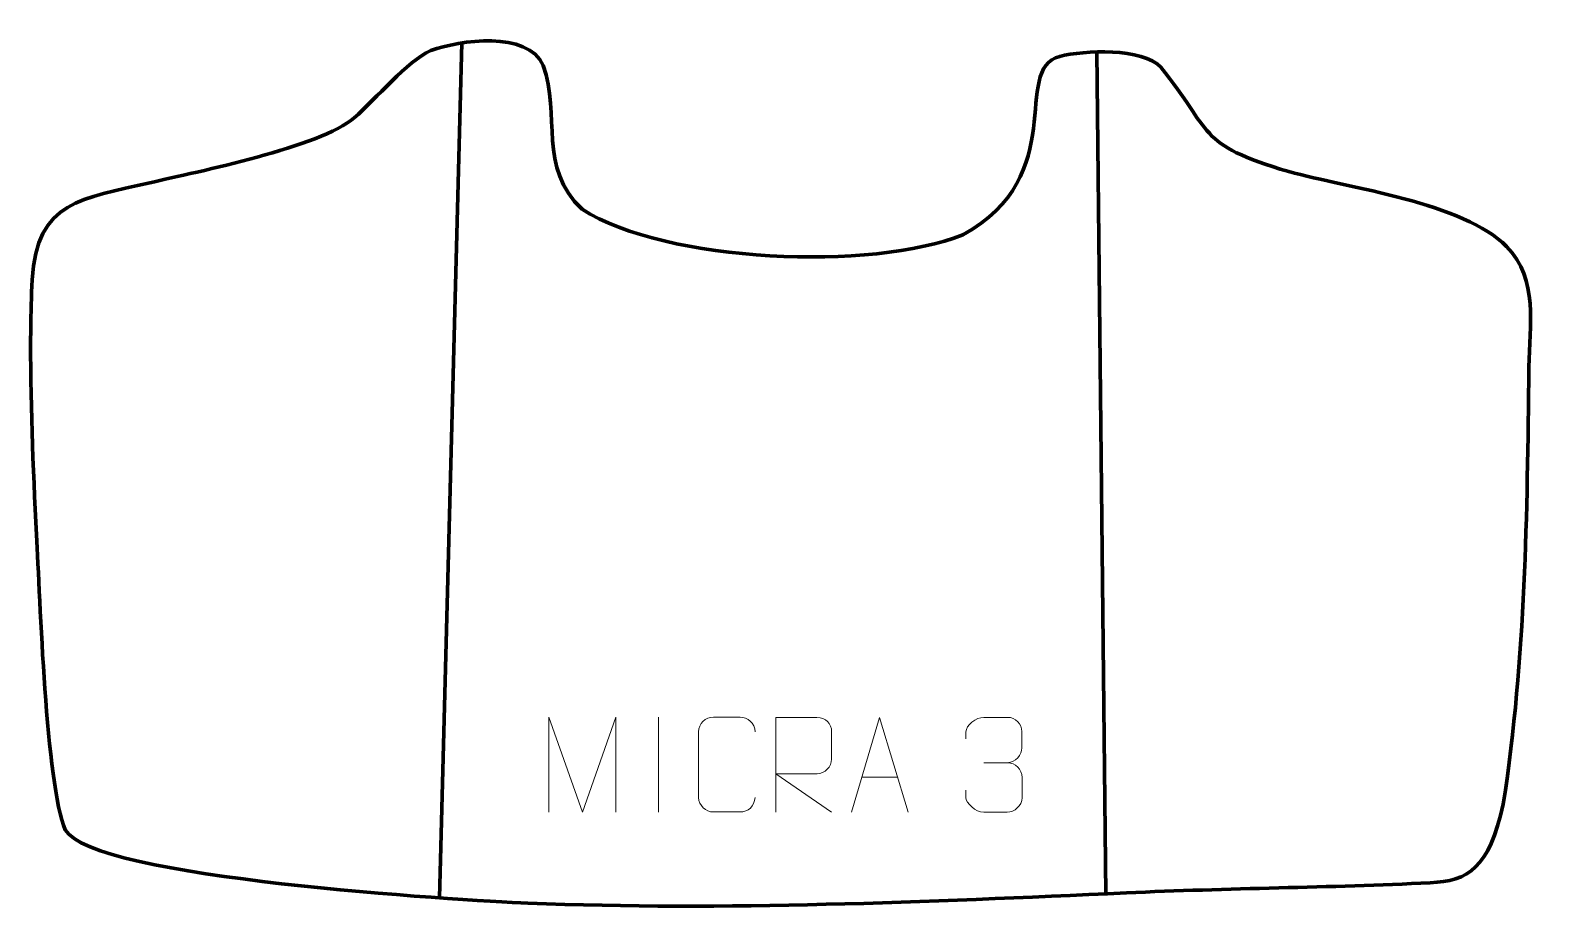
# Model space of a CAD drawing. Header units: millimetres. Extents: x 1079 to 1476, y 323 to 554.
import ezdxf

# ---------------------------------------------------------------- set-up
doc = ezdxf.new("R2010")
doc.units = ezdxf.units.MM
doc.header["$MEASUREMENT"] = 0
doc.layers.add('layer 2', color=7, linetype='Continuous')
doc.layers.add('layer 3', color=7, linetype='Continuous')

msp = doc.modelspace()

# ---------------------------------------------------------------- linework, layer by layer
at = {"layer": 'layer 2', "color": 142, "lineweight": 158}
for points in [[(1192.4974, 551.092), (1192.4974, 551.092), (1186.6424, 326.1576), (1186.6424, 326.1576)], [(1359.4628, 548.7318), (1359.4628, 548.7318), (1361.7992, 327.2226), (1361.7992, 327.2226)]]:
    msp.add_open_spline(points, degree=3, dxfattribs=at)
at = {"layer": 'layer 3', "color": 242, "lineweight": 158}
msp.add_open_spline([(1466.3249, 350.8125), (1462.6, 333.8325), (1457.0191, 330.6119), (1447.1264, 330.1295), (1447.1264, 330.1295), (1420.7761, 328.8445), (1393.815, 328.6882), (1367.2258, 327.4705), (1367.2258, 327.4705), (1314.7017, 325.0651), (1261.7168, 322.7388), (1209.8948, 324.7543), (1209.8948, 324.7543), (1192.3716, 325.5969), (1095.2856, 331.1507), (1088.2498, 344.0799), (1088.2498, 344.0799), (1083.1498, 355.8772), (1081.5777, 405.2318), (1080.7047, 421.63), (1080.7047, 421.63), (1079.7446, 439.6613), (1079.02, 457.6819), (1079.1548, 475.7428), (1079.1548, 475.7428), (1079.1949, 480.1097), (1079.3244, 484.4223), (1079.5458, 488.7835), (1079.5458, 488.7835), (1080.6751, 509.5902), (1092.7753, 510.145), (1110.4813, 514.2999), (1110.4813, 514.2999), (1123.0965, 517.2412), (1155.3097, 523.6912), (1164.2319, 531.3858), (1164.2319, 531.3858), (1169.8509, 536.3479), (1178.1544, 546.3238), (1184.3447, 549.0886), (1184.3447, 549.0886), (1192.018, 551.8461), (1209.6664, 554.4557), (1213.9252, 545.1341), (1213.9252, 545.1341), (1218.5833, 532.1421), (1212.4356, 518.2446), (1224.1254, 507.3236), (1224.1254, 507.3236), (1246.1338, 493.2878), (1300.4517, 491.0309), (1324.193, 500.6173), (1324.193, 500.6173), (1352.6829, 516.107), (1336.7637, 544.0988), (1349.704, 547.5394), (1349.704, 547.5394), (1356.0337, 549.2223), (1371.5013, 549.8356), (1376.3004, 544.7219), (1376.3004, 544.7219), (1390.0716, 527.656), (1385.288, 524.5176), (1409.9075, 517.2365), (1409.9075, 517.2365), (1425.5974, 512.9783), (1456.0885, 508.9889), (1467.1942, 497.5306), (1467.1942, 497.5306), (1475.6611, 488.7949), (1473.2215, 476.8859), (1473.0716, 465.844), (1473.0716, 465.844), (1472.5344, 426.3078), (1472.3211, 390.2006), (1466.3249, 350.8125)], degree=3, knots=[0, 0, 0, 0, 0.05, 0.05, 0.05, 0.05, 0.1, 0.1, 0.1, 0.1, 0.15, 0.15, 0.15, 0.15, 0.2, 0.2, 0.2, 0.2, 0.25, 0.25, 0.25, 0.25, 0.3, 0.3, 0.3, 0.3, 0.35, 0.35, 0.35, 0.35, 0.4, 0.4, 0.4, 0.4, 0.45, 0.45, 0.45, 0.45, 0.5, 0.5, 0.5, 0.5, 0.55, 0.55, 0.55, 0.55, 0.6, 0.6, 0.6, 0.6, 0.65, 0.65, 0.65, 0.65, 0.7, 0.7, 0.7, 0.7, 0.75, 0.75, 0.75, 0.75, 0.8, 0.8, 0.8, 0.8, 0.85, 0.85, 0.85, 0.85, 0.9, 0.9, 0.9, 0.9, 1, 1, 1, 1], dxfattribs=at)
at = {"layer": 'layer 3', "color": 250, "lineweight": 9}
for points, knots in [([(1215.3424, 348.741), (1215.3424, 348.741), (1215.3424, 373.6989), (1215.3424, 373.6989), (1215.3424, 373.6989), (1215.3424, 373.6989), (1224.2675, 348.741), (1224.2675, 348.741), (1224.2675, 348.741), (1224.2675, 348.741), (1233.0274, 373.6984), (1233.0274, 373.6984), (1233.0274, 373.6984), (1233.0274, 373.6984), (1233.0274, 348.741), (1233.0274, 348.741)], [0, 0, 0, 0, 0.2, 0.2, 0.2, 0.2, 0.4, 0.4, 0.4, 0.4, 0.6, 0.6, 0.6, 0.6, 1, 1, 1, 1]), ([(1269.6079, 352.5609), (1269.4681, 350.2375), (1267.7909, 348.7579), (1265.6432, 348.7471), (1265.6432, 348.7471), (1263.3113, 348.7475), (1260.9794, 348.7475), (1258.6479, 348.7471), (1258.6479, 348.7471), (1256.7229, 348.6417), (1254.7508, 350.5262), (1254.762, 352.5435), (1254.762, 352.5435), (1254.7624, 358.3136), (1254.7624, 364.0833), (1254.762, 369.8526), (1254.762, 369.8526), (1254.7662, 371.9907), (1256.5129, 373.7099), (1258.6653, 373.6964), (1258.6653, 373.6964), (1260.991, 373.6964), (1263.3171, 373.6964), (1265.6432, 373.6964), (1265.6432, 373.6964), (1267.5898, 373.7319), (1269.5812, 372.2404), (1269.6079, 369.8028)], [0, 0, 0, 0, 0.125, 0.125, 0.125, 0.125, 0.25, 0.25, 0.25, 0.25, 0.375, 0.375, 0.375, 0.375, 0.5, 0.5, 0.5, 0.5, 0.625, 0.625, 0.625, 0.625, 0.75, 0.75, 0.75, 0.75, 1, 1, 1, 1]), ([(1275.069, 348.6863), (1275.069, 348.6863), (1275.069, 373.6398), (1275.069, 373.6398), (1275.069, 373.6398), (1278.6638, 373.6398), (1282.2593, 373.6398), (1285.8545, 373.6398), (1285.8545, 373.6398), (1288.1798, 373.6021), (1289.7371, 372.1121), (1289.733, 369.7457), (1289.733, 369.7457), (1289.7326, 367.7102), (1289.7326, 364.6508), (1289.733, 362.6148), (1289.733, 362.6148), (1289.7265, 360.7393), (1287.9142, 358.7975), (1285.9047, 358.7784), (1285.9047, 358.7784), (1285.9047, 358.7784), (1275.069, 358.7784), (1275.069, 358.7784), (1275.069, 358.7784), (1275.069, 358.7784), (1289.7237, 348.6863), (1289.7237, 348.6863)], [0, 0, 0, 0, 0.125, 0.125, 0.125, 0.125, 0.25, 0.25, 0.25, 0.25, 0.375, 0.375, 0.375, 0.375, 0.5, 0.5, 0.5, 0.5, 0.625, 0.625, 0.625, 0.625, 0.75, 0.75, 0.75, 0.75, 1, 1, 1, 1]), ([(1294.9306, 348.6863), (1294.9306, 348.6863), (1302.3016, 373.6398), (1302.3016, 373.6398), (1302.3016, 373.6398), (1302.3016, 373.6398), (1309.8715, 348.6863), (1309.8715, 348.6863)], [0, 0, 0, 0, 0.33333333, 0.33333333, 0.33333333, 0.33333333, 1, 1, 1, 1]), ([(1325.0365, 367.9555), (1325.0365, 367.9555), (1325.0365, 369.8127), (1325.0365, 369.8127), (1325.0365, 369.8127), (1325.0222, 371.5546), (1327.6867, 373.6727), (1329.7458, 373.65), (1329.7458, 373.65), (1331.8099, 373.65), (1333.8739, 373.65), (1335.9376, 373.65), (1335.9376, 373.65), (1338.1321, 373.6588), (1339.7304, 371.812), (1339.7748, 369.8999), (1339.7748, 369.8999), (1339.7744, 368.4648), (1339.7744, 367.0297), (1339.7748, 365.5942), (1339.7748, 365.5942), (1339.7262, 363.9407), (1338.1236, 361.7107), (1335.9253, 361.7207), (1335.9253, 361.7207), (1338.129, 361.7095), (1339.737, 359.9063), (1339.791, 357.8468), (1339.791, 357.8468), (1339.7906, 356.0621), (1339.7906, 354.2774), (1339.791, 352.4923), (1339.791, 352.4923), (1339.8011, 350.4309), (1337.7462, 348.6678), (1335.9253, 348.6759), (1335.9253, 348.6759), (1333.86, 348.6762), (1331.7948, 348.6762), (1329.7292, 348.6759), (1329.7292, 348.6759), (1327.5606, 348.6874), (1325.0296, 351.0876), (1325.011, 352.5494), (1325.011, 352.5494), (1325.011, 352.5494), (1325.011, 354.458), (1325.011, 354.458)], [0, 0, 0, 0, 0.07692308, 0.07692308, 0.07692308, 0.07692308, 0.15384615, 0.15384615, 0.15384615, 0.15384615, 0.23076923, 0.23076923, 0.23076923, 0.23076923, 0.30769231, 0.30769231, 0.30769231, 0.30769231, 0.38461538, 0.38461538, 0.38461538, 0.38461538, 0.46153846, 0.46153846, 0.46153846, 0.46153846, 0.53846154, 0.53846154, 0.53846154, 0.53846154, 0.61538462, 0.61538462, 0.61538462, 0.61538462, 0.69230769, 0.69230769, 0.69230769, 0.69230769, 0.76923077, 0.76923077, 0.76923077, 0.76923077, 0.84615385, 0.84615385, 0.84615385, 0.84615385, 1, 1, 1, 1])]:
    msp.add_open_spline(points, degree=3, knots=knots, dxfattribs=at)
for points in [[(1244.1849, 373.707), (1244.1849, 373.707), (1244.1849, 348.7329), (1244.1849, 348.7329)], [(1329.7462, 361.7103), (1329.7462, 361.7103), (1335.9426, 361.7103), (1335.9426, 361.7103)], [(1297.6532, 357.9357), (1297.6532, 357.9357), (1307.1489, 357.9357), (1307.1489, 357.9357)]]:
    msp.add_open_spline(points, degree=3, dxfattribs=at)

doc.saveas('drawing.dxf')
